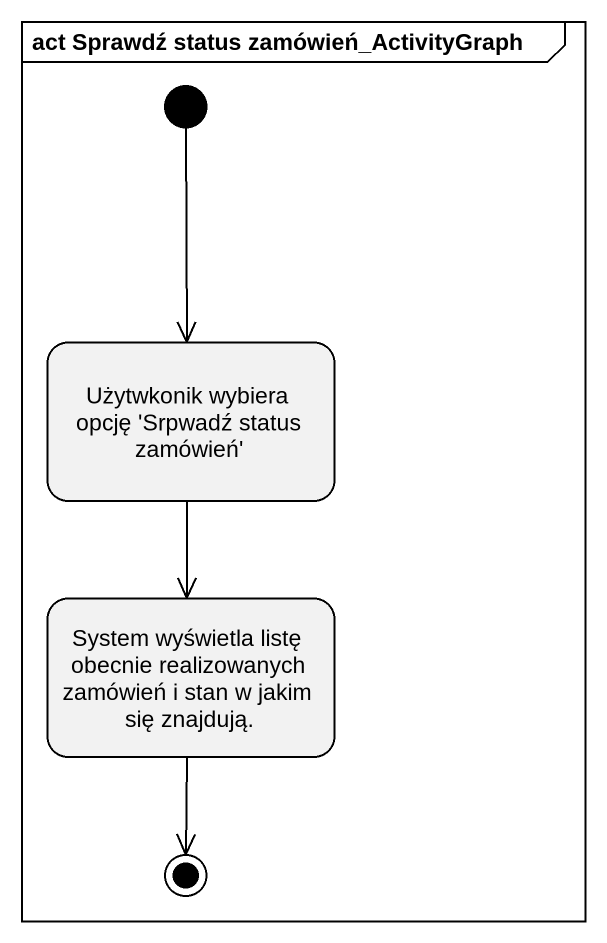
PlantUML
@startuml
mainframe act Sprawdź status zamówień_ActivityGraph
hide empty description
state "Użytwkonik wybiera opcję 'Srpwadź status zamówień'" as Użytwkonik_wybiera_opcję
state "System wyświetla listę obecnie realizowanych zamówień i stan w jakim się znajdują." as System_wyświetla_listę
[*] --> Użytwkonik_wybiera_opcję
Użytwkonik_wybiera_opcję --> System_wyświetla_listę
System_wyświetla_listę --> [*]
@enduml
